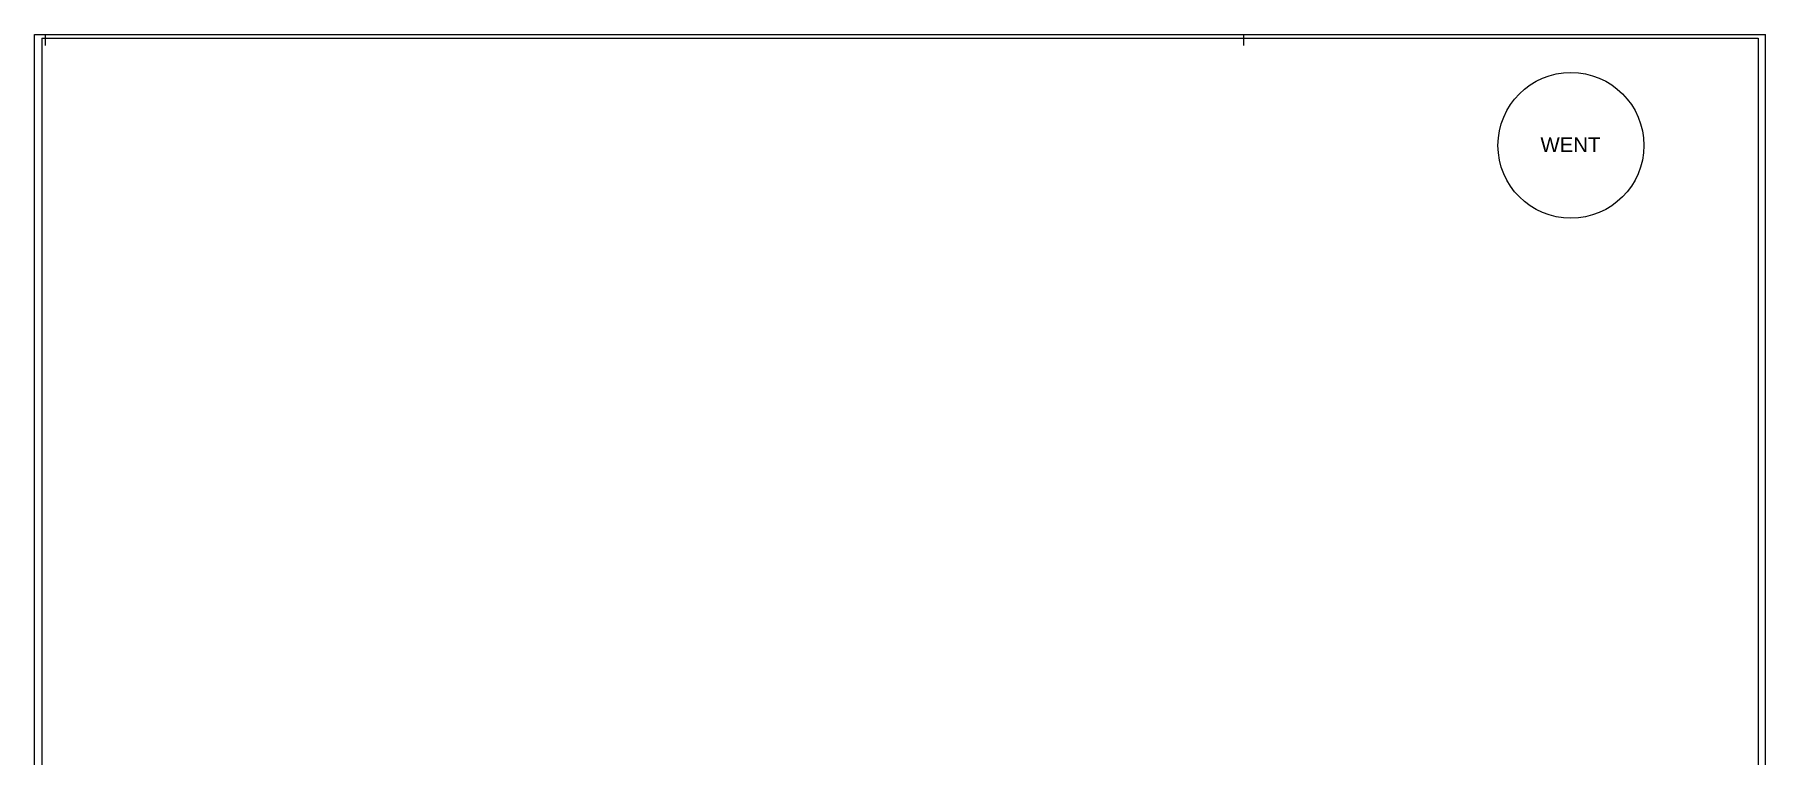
# Model space of a CAD drawing. Header units: millimetres. Extents: x 976 to 9349, y -1578 to 2211.
# Drawn here: x 3878.9 to 4116.2, y 1132 to 1230.9 of the extents above; entities that cross this region are included whole.
import ezdxf

# ---------------------------------------------------------------- set-up
doc = ezdxf.new("R2010")
doc.units = ezdxf.units.MM
for name, color, linetype in [('Meble', 42, 'Continuous'), ('Płytki', 254, 'Continuous'), ('Wbudowane', 175, 'Continuous'), ('Ściany', 7, 'Continuous')]:
    doc.layers.add(name, color=color, linetype=linetype)

# ---------------------------------------------------------------- blocks, each defined once
blk = doc.blocks.new('Z$W@#22483')
for p, q in [((0, 0), (0, 257.2)), ((0, 257.2), (237.3, 257.2)), ((237.3, 0), (237.3, 257.2)), ((0, 0), (237.3, 0))]:
    blk.add_line(p, q)

msp = doc.modelspace()

# ---------------------------------------------------------------- linework, layer by layer
at = {"layer": 'Meble'}
for p, q in [((3880.368, 1229.417), (3880.368, 1230.917)), ((4044.668, 1229.417), (4044.668, 1230.917))]:
    msp.add_line(p, q, dxfattribs=at)
at = {"layer": 'Płytki'}
for p, q in [((3879.868, 1230.417), (3879.868, 974.717)), ((3879.868, 1230.417), (4115.168, 1230.417)), ((3880.368, 1230.917), (4114.668, 1230.917)), ((4115.168, 1230.417), (4115.168, 1034.717))]:
    msp.add_line(p, q, dxfattribs=at)
at = {"layer": 'Wbudowane'}
msp.add_circle((4089.507, 1215.717), 10, dxfattribs=at)

# ---------------------------------------------------------------- block references
at = {"layer": 'Ściany'}
msp.add_blockref('Z$W@#22483', (3878.868, 973.717), dxfattribs=at)

# ---------------------------------------------------------------- texts
at = {"layer": 'Wbudowane', "insert": (4089.447, 1215.802), "char_height": 2, "width": 16.29637, "attachment_point": 5}
msp.add_mtext('{\\fArial|b0|i0|c238|p0;WENT}', dxfattribs=at)

doc.saveas('drawing.dxf')
